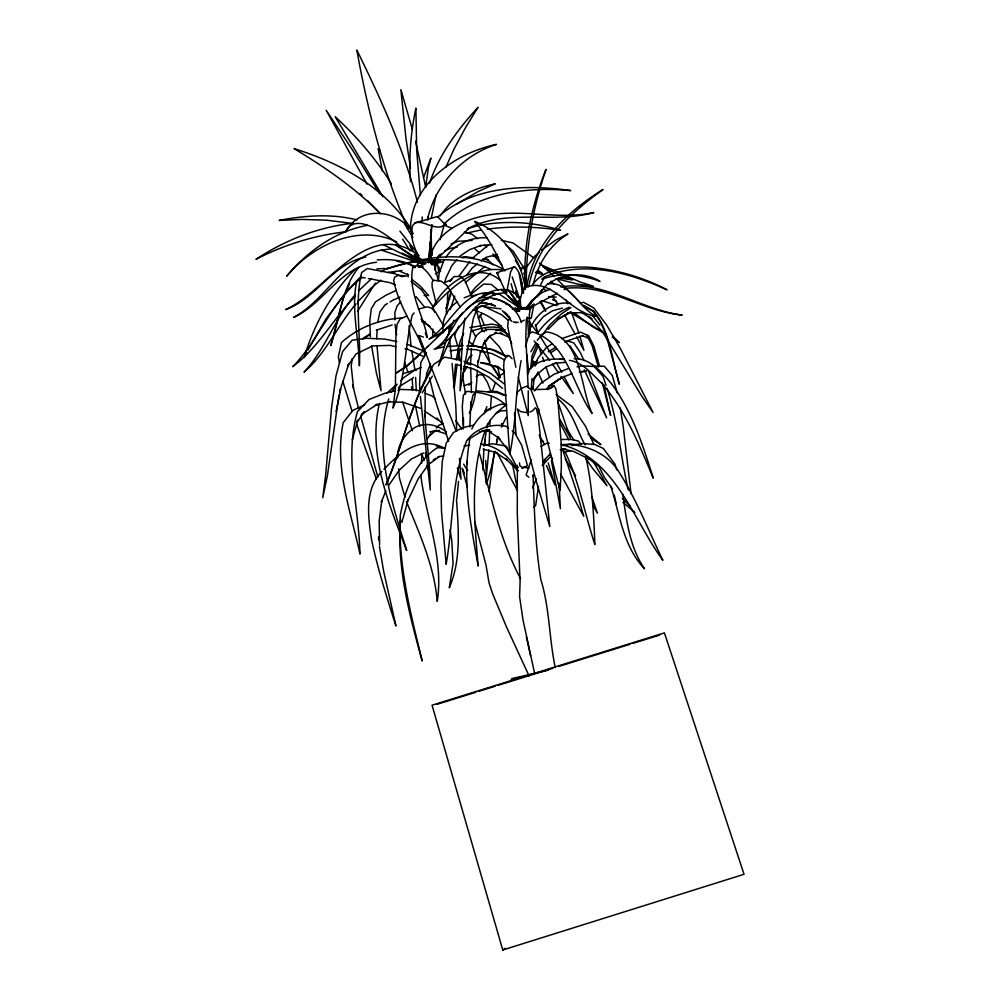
<?xml version="1.0" encoding="UTF-8"?>
<svg xmlns="http://www.w3.org/2000/svg" width="1000" height="1000" viewBox="0 0 1000 1000"><rect width="100%" height="100%" fill="white"/><g stroke="black" fill="none" stroke-linecap="round" stroke-linejoin="round"><path stroke-width="1.5" d="M469.825 426.875L470.688 406.275L472.925 395.075L477.262 390.962L497.537 392.713L504.237 395.438M482.962 470.025L483.862 448.95M517.35 465.3L517.288 513.888L520.087 581.538L519.6 596.812L523.062 620.288L534.612 673.375M526.375 287.525C525.575 247.35 533.15 207.375 546.025 169.412C530.812 207.175 522.863 248.15 525.175 288.9M399.875 531.2C398.787 575.4 410.5 618.737 422.2 661.025C410.575 613.25 397.8 564.637 400.325 515.062C405.138 489.988 414.8 462.013 437.362 447.75L445.05 447.912M399.938 526.763L400.625 519.45M431.775 258.888L432 261.875L430.312 262.375L431.163 229.537L430.475 238.637M432.65 336.163L432.837 329.038M489.175 445.35L489.625 432.1M489.888 424.725L490.025 420.288M490.375 409.925L491.4 396.3M447.837 292.512L447.25 306.4L445.975 307.863M376.712 338.775L377.113 329.663M431.163 229.537L431.55 255.912M430.312 262.375L431 248.475M421.488 463.15L421.887 455.425M477.425 370.213C476.45 384.725 476.238 399.988 469.25 413.125M477.612 367.4L478.05 360.363M410.438 228.5C411.438 183.438 455.975 152.825 496.425 144.4C462.562 154.987 434.862 185.138 427.388 219.85M488.875 449.812L485.737 482.75M470.625 404.875L470.838 401.812M471.463 392.625L470.662 367.575M453.55 386.388L455.575 364.2M430.238 241.663L428.625 262.887L431.987 224.975M531.2 389.237L532.025 378.45M418.05 266.125L416.662 252.125M471.35 348.875L470.525 364.738M489.012 491.763L494.125 453.237M463.438 418.025L463.45 425.588M425.65 186.988L428.45 167.312L430.925 158.112L423.575 177.488M438.375 280.938L439.113 273.425L444.075 259.788M514.925 309.413L518.713 308L519.837 296.75M456.788 498.663L458.537 481.375M454.225 387.95L457.125 364.087M532.975 389.738L534.188 377.85M530.7 368.913L532.05 355.838L537.275 343.65M425.2 386.887L425.075 416.712M426.175 377.812L426.675 373.275L430.513 364.025M338.988 395.075L327.4 475.675L322.762 497.688L325.688 474.625L331.5 408.25L335.988 375.988L342.612 351.525L352.2 340.188L366.562 338.275L384.663 339.075L396.775 341.55M456.163 359.888L459.938 341.95L463.65 333.512M484.075 445.913L486.3 430.825M530.25 308.15L529.288 315.175L530 331.65M352.262 358.612L351.2 366.025L353.587 388.4M538.525 486.45L535.612 505.712L533.8 507.225M431.4 228.025L431.887 224.975M457.863 359.475L460.25 349.062M437.825 256.863L437.088 261.388L438.688 271.725L435.438 273.975M435.1 270.275L436.362 262.863M496.538 443.812L497.8 436.425M339.525 392.075L340.05 389.087M525.462 346.65L528.962 334.387L532.075 331.85C567.325 341.8 572.975 386.938 592.087 413.438C579.837 387.512 582.325 337.5 546.675 331.9L542.087 334.3L537.3 340.288M379.45 403.4C367.312 453.825 388.975 504.2 406.675 550.487C391.662 502.188 373.562 449.513 388.738 398.95M486.887 427.875L487.762 423.438M470.012 437.962C461.887 480.575 470.613 524.062 478.15 566.1C474.45 521.237 469.55 474.137 485.112 430.85M431.287 218.263L436.075 194.9M336.087 411.525L341.4 386.125L348.762 364.062L347.7 365.988L356.188 353.888L372.65 345.938L390.025 345.387L396.012 346.712M527.6 374.85L528.562 370.288C536.925 359.8 551.312 358.113 563.837 359.525M357.537 303.65L358.1 301.025M495 451.238L491.45 467.575L486.425 484.625M377.7 322.137L379.938 311.887L384.9 305.1L387.45 303.538M462.438 376.75L464.738 366.538M478.25 362.1L480.812 350.763M450.838 291.688L446.287 311.212L446.65 314.225M446.188 309.1L448.638 298.65L450.763 294.775M526.812 286.6C533.488 243.55 567.487 211.388 603 189.525C569.538 213.388 536.65 244.788 528.675 286.812M461.012 346.138L461.775 343.2M464.875 318.375L462.438 337L460.025 390.737L473.225 318.913L477.163 308.163L482.025 305.5L501.55 314.713L508.125 320.2M533.062 284.95C537.712 264.475 549.625 244.862 567.95 233.95L556.138 239.788L541.487 250.2M444.688 282.675L445.9 278.175L451.975 265.45L456.987 259.6M531.525 365.462L532.325 362.537L534.775 361.6M352.312 440.025L357.775 420.075L356.7 422.175M434.688 260.875L433.312 263.463L435.262 261.1L434.087 263.788L429.387 261.837C433.1 232.338 463.913 218.812 489.988 214.775C524.475 209.475 559.475 219.975 593.8 212.562C552.35 224.05 506.625 207.862 467.113 229.025M440.037 239.725L444.6 223.363C477.9 192.675 527.188 186.462 570.688 190.6C525.913 184.125 473.212 185.8 437.65 217.188M401.838 522.4L408.3 499.35L407.762 500.825L418.188 478.812L429.05 463.713M496.587 442.05L497.762 437.9M537.8 413.663L539.075 409.263M492.075 391.838L495.475 382.587M533.987 303.85L531.25 318.225L528.663 318.188M446.712 338.688L438.512 365.825L452.038 335.337M543.45 464.688L545.25 459.012M516.638 394.7L517.425 392.212L521.425 388.425L526.812 386.15L530.925 389.7C544.462 422.062 550.425 456.938 560.163 490.525L561.35 466.575L561.112 442.038L557.987 400.875L555.887 388.862L553.925 385.487L547.812 389.562M521.1 360.6C515.212 391.45 516.312 423.5 509.712 454.387L503.675 366.55L504.137 360.175L506.975 355.462L509.188 355.688L512.062 358.675M531.375 459.6L526.087 475.025L528.85 477.287M450.213 309.387L454.812 296.112M535.812 364L537.788 358.375L546.125 347.775L551.938 343.862M529.388 306.038L528.438 308.637L525.612 308.85L531.975 300.038M447.175 337.2L453.913 320.175M501.362 427.075L506.2 417.337M429.588 183.05C439.375 154.362 457.65 129.438 478.013 107.325L465.675 127.362L454.05 148.975L445.825 167.4M484.062 413.825L486.85 406.712M536.4 478.837L532.475 487.925M385.838 490.763L381.4 502.013L381.863 500.387L379.162 520.7L379.588 544.763M472 346.112L476.225 335.688L480.737 331.712L487.675 329.4L496.1 329.438A34.325 27.725 75 0 1 508.45 334.712M413.25 377.287L412.238 379.775L412.938 389.938M533.05 358.263L538.725 344.412M528.237 334.762C532.775 315.65 550.65 300.525 570.775 303.363M523.713 274L525.487 269.812M481.863 348.288L484.487 342.1L489.588 336.3L496.35 333.013L494.6 333.225L501.912 333.475L500.062 333.2L507.788 336.688M485.325 477.85L486.362 475.412L485.675 460.4M349.575 283.8L343.413 297.85L330.725 345.588C339.55 319.525 340.925 289.5 358.688 267.425M454.562 335.375L458.812 326.075M306.712 352.475L304.175 357.6C313.863 324.837 330.863 293.875 354.925 269.462M307.975 349.9L326.163 318.65L346.587 291.725M528.337 306.125L527.025 308.75L532.837 299.962M536 342.875L530.875 351.725M458.963 276.1L469.837 261.55M536.938 297.087L541.987 289.738M438.837 255.425L435.575 261.663L432.875 264.15M540.513 284.925L544.763 276.812C584.2 259.95 629.75 272.738 666.988 289.825C642.712 276.988 615.75 269.3 588.387 267.213C568.775 266.525 544.175 267.562 532.038 285.462M471.812 429.012C477.375 416.987 488.55 407.788 501.238 404.175L506.8 404.9M510.387 681.325L511.875 678.587L548.2 670.175M466.362 362.738L469.625 356.863L472.05 355.175M430.5 371.562C409.738 406.763 402.075 447.663 385.938 484.925C403.225 445.275 410.725 401.413 433.775 364.35L444.787 357.125L461.037 360.35M531.85 367.188L534 363.4M426.5 352.525L420.825 362.488L419.538 384.5L420.075 391.95M357.475 311.45L375.4 283.1M535.087 366.075L536.562 363.488M486.488 426.75L490.35 420.025L497 412.275L505.15 405.662M464.288 371.625L467.137 366.688M440.262 215.812C452.475 197.45 474.425 188.375 495.288 183.8L477.9 191.65L456.188 204.375M532.8 305.125L530.638 308.712L526.875 309.475M391.45 392.05L396.637 384.762M427.463 438.862L430.438 433.963M422.2 392.812L432.35 376.15M449.9 280.988L454.062 276.55L460.875 276.525L465.037 280.712L471.938 297.188M533.4 379.85L538.013 373L532.9 380.562M532.938 380.538L537.3 374.162L545.962 366.987L556.425 362.962M388.688 485.425L399.175 470.25L411.4 458.975L423.638 453.038M537.413 333.312C545.312 322.038 556.538 312.675 569.212 307.238M356.5 423.025L364.3 411.838L361.388 414.637L377.6 404.137L375.337 405.163M540.737 337.212L549.362 325.35L561.35 313.913L570.887 307.562M462.975 312.425C453.188 324 448.4 339.712 435.613 348.625C462.525 334.9 471.662 294.413 505.175 292.863M376.5 262.275C340.238 266.1 324.288 303.55 293.637 317.413C326.525 299.613 342.587 258.488 381.287 250.1L423.038 264.237L423.825 263.175M526.675 267.013L534.763 256.225L539.25 252.2M497.463 379.35L500.675 375.138L504.2 372.85M445.962 257.325C454.425 243.863 471.662 236.8 487.062 237.825M430.725 263.375L432.612 260.938M355.312 294.438C335 318.2 325.475 349.263 304.025 372.188C326.075 353.325 337.425 325.8 355.913 303.975M466.925 274.812L472.5 267.738L477.413 263.95M470.475 293.55L475.062 287.762L490.662 273.225M529.513 307.025L527.75 309.25L532.612 305.763M489.588 336.3L483.338 344.15L490.812 335.087M437.212 258.738L441.112 254.025M478.25 318.363L482.062 313.738M532.788 476.238L534.05 474.712M357.875 301.625L371.35 287.812L380.825 280.15M400.75 301.625L397.062 306.038L394.888 312.35L394.95 319.825M414.125 312.938L412.238 315.175C404.875 345.962 405.75 378.587 393 408.113L395.412 388.75L395.925 335.662L397.05 324.45L400.15 318.85L406.938 316.038M534.362 390.975L540.837 383.275L554.038 374.263L568.562 368.425M535.5 325.975L543.413 316.663L552.438 310.812L562.463 308.075M532.337 305.075L529.575 308.312L525.913 309.188M434.538 260.8L432.525 263.137L469.8 227.613M437.562 257.3L439.575 254.975M525.612 308.85L547.625 283.875C570.212 281.163 578.35 308 596.087 316.163C570.262 313.913 552.863 276.737 525.712 287.325L522.275 291.913L520.3 299.137L519.975 309.288L524.2 308.962M348.562 289.513L361.188 276.337M415.087 222.825C423.938 220.512 431.912 228.475 440.962 226.85L446.3 224.225L445.988 225.35L437.425 216.537L415.087 222.825L412.663 225.512C408.587 239.088 417.35 252.575 421.863 264.938L425.913 263.712M542.65 461.925L550.538 453.512M542.188 465.55L551.225 455.913M546.638 388.775L549.675 385.588L561.325 377.812L572.375 373.413M354.963 296.613C333.1 318.975 318.212 347.825 292.712 366.662C319.163 340.15 331.075 302 360.938 278.45M450.037 281.275L451.75 279.5L445.387 282.25M427.025 347.287L451.788 323.587M358.35 291.075L371.5 278.712M400.725 380.65L403.787 377.562L415.8 369.425L421.112 367.562M428.075 346.238L407.137 365.887L396.112 373.125L407.488 365.55L418.025 356.337M386.925 393.062L397 384.188M548.25 329.237L559.138 318.512L571.1 311.788L557.537 319.387L569.462 312.712L567.663 312.987L583.488 312.587M381.825 471.438C364.075 489.787 368.1 517.238 371.688 540.212C377.837 569.35 386.938 597.712 395.962 626.05L383.688 571.462L379.4 546.163M383.988 469.363C399.338 452.9 420.262 435.312 443.775 447.925M466.163 309.4C472.025 303.55 480.025 299.363 488.363 298.875M436.188 427.962L439.2 425.1L443.225 423.75M436.625 337.388L452.362 323.562M470.288 294.887L483.65 284.088L491.337 284.4L498.2 290.113M535.112 362.362L537.325 360.275M465.25 282.625L484.963 266.413M472.688 257.962L488.738 244.762M429.5 435.925L436.012 430.25M550.163 388.512L553.925 385.487M519.5 311.1L514.975 307.663M481.087 261.112L486 257.325L497.6 254.438M419.938 266.588L422.275 264.8M542.238 278.663L544.763 276.812M457.575 301.7C447.525 308.062 440.6 320.913 443.562 332.775M471.863 382.525L468.6 384.913L471 383.413M433.325 460.012L435.65 458.325M428.025 464.85L439.288 456.65M532.487 305.637L527.6 309.113L557.288 293.263M561.325 377.812L548.475 386.525L561.7 377.688M459.988 256.1L469.65 249.625L480.863 245.463L479.663 245.688L491.85 244.65M502.762 950L744.038 874.3L664.425 632.9L432.062 705.212L502.762 950L505.325 948.3M476.2 376.688L479.625 374.475L483.088 375.363L487.463 382.488L491.325 392.35M362.725 338.925L370.138 334.15M550.837 352.638L555.875 349.425M361.087 278.163L356.725 280.925C350.913 308.95 358.862 337.562 359.363 365.8C361.025 334.787 354.412 303.1 361.625 272.562L367.275 268.538L395.1 273.775L401.95 276.725M548.15 283.925C562.95 273.325 584.4 271.5 600 281.388C581.7 274.462 560.55 272.1 541.975 279.288M400.2 385.938L411.5 378.963M389.988 301.975L393.812 299.625M467.863 439.762L483.1 430.412M548.325 351.763L556.05 347.088M541.025 446.488L546.175 443.387L549.237 443.288M381.163 271.725L387.3 268.175M431.975 264.988L439.862 260.512M564.025 289.662L566.725 288.225C607.737 284.225 642.525 311.188 682.212 315.087C640.775 309.887 604.025 279.938 560.763 286.95M495.938 413.488L500.9 410.863L506.512 410.588M485.087 411.012L489.038 408.925M434.162 265.775L436.712 264.45L436.037 261.737M521.475 321.575L524.312 320.125M565.225 342.35L567.863 341.037L573.825 342.925L580.312 352.525L584.012 360.588M444.862 250.863L449.8 248.475L457.25 247.087M529.812 412.113L532.6 410.763L535.212 407.775L536.325 408.762L538.175 415.875L549.8 526.638L535.7 479.35L517.4 408.988L520.7 411.613L526.812 412.625M394.412 299.625L400 296.975M396.062 290.462L385.838 295.287L375.45 301.887L371.325 308.75L369.787 320.938L370.4 336.838M364.675 404.888L352.925 410.363L343.237 422.625C333.963 466.912 350.725 511.163 359.988 554.1C358.95 506.763 343.95 458.2 357.475 411.6L369.1 399.475L385.025 393.225L395.062 390.85M472.875 310.163L481.087 306.45L491.7 303.55M474.787 310.413L477.5 309.188M481.637 297.275L491.362 292.913L494.825 295.363M470.887 383.237L464.188 385.725M564.913 341.662L582.8 335.637M402.7 373.862L413.625 370.312L416.325 370.325M523.55 291.238C521.2 283.188 521.4 272.562 514.637 266.825L513.212 267.312L510.575 272.013L506.45 293.788L496.9 272.725L498.125 273.65M561.788 338.612L580.425 332.137L588.763 335.875L593.913 346.287L599.625 366.312M515.925 310.65L520.737 308.7L508.288 296.025M521.938 308.212L523.15 307.725M464.212 297.812L469.963 295.562L476.225 295.375M550.425 289.2L542.4 292.325L533.6 299.012L526.987 308.512L527.9 309.4M451.112 243.962L457.938 241.312L472.188 240.425M392.725 272.625L395.412 271.6M483 294.862L486.775 293.438M580.55 303.3L583.462 302.225L593.763 307.95L606.487 324.812L620.188 348.188L653.088 412.525L642.138 396.75L602.087 331.112M434.85 263.4L440.613 261.3M496.9 272.725L514.637 266.825M418.338 309.113L427.025 306.863L431.175 307.938L435.513 311.938L443.787 326.238M495.562 330.637L505.037 329.625M376.325 330.163L392.212 324.95M517.375 309.788L525 307.325M437.225 704.262L475.775 692.262M478.738 691.338L495.05 686.263M498.025 685.337L552.888 668.263M558.825 666.413L630 644.262M632.962 643.35L659.663 635.037M434.075 349.15L443.95 346.887M466.012 233.225L481.375 229.9M468.913 228.15L478.612 225.512M471.763 330.962C481.737 328.05 491.987 325.1 501.938 328.775M550.837 388.05L546.213 389.275L535.212 389.6M375.65 405.288L390.163 401.463M365.887 257.025C332.413 263.312 316.5 298.538 285.613 309.6C327.537 290.887 366.75 216.425 418.875 255.538M478.775 298.175C495.825 294.738 516.638 304.9 521.287 322.587M397.925 390.175L400.788 389.487L416.45 389.888L420.712 391.562M563.612 452.35L570.9 450.625M479.312 431.987L489.712 429.65L485.513 430.075M520.7 302.125C516.025 286.637 496.238 287.113 484.875 294.788C464.375 307.175 451.825 330.062 429 339.025C451.925 325.062 464.762 283.888 497.825 294.413M473.438 425.25L463.025 427.525L453.387 432.562L446.238 443.113L442.275 461.45L440.913 485.163L441.525 511.825L446.15 564.325C453.325 523.325 451.225 480.2 466.587 440.975C475.125 428.575 491.763 422.9 506.238 426.362L508.612 428.162M562.663 445.613L570.112 444.025L577.712 444.637M469.812 327.587L491.65 324.1L501.262 325.875M431.262 264.3L443.05 261.85M462.212 257.875L466.625 256.95L473.938 257.825M450.062 350.887L462.212 349.113M483.35 445.562L492.15 443.75L504.475 445.725L507 447.488M524.087 308.863L522.825 309.113L508.288 289.9L518.25 304.5M521.962 468.462L527.45 465.575L521.688 445.312L514.562 432.688L512.188 430.887M433.9 431.125L429.888 431.9L439.625 430.575L435.725 430.55L446.312 433.963M572.025 445.487L582.238 443.512L594.837 444.487L603.337 448.45L614.913 464.075L616.788 469.862M576.987 366.863L582.6 365.825L594.288 366.538L603.1 376.562L606.038 385.4M464.05 446.05L469.55 445.075M528.925 467.875L522.188 467.25L519.85 465.875L519.487 462.875M480.1 225.263C506.737 220.312 534.7 221.988 560.5 230.325C536.312 226.525 511.55 225.963 487.262 229.15M480.138 352.013L483.1 351.587M388.188 272.4L401.938 270.525M446.875 346.512L463.125 345.538M402.962 276.462L406.6 276M402.512 317.913C380.15 319.125 358.013 327.413 341.4 342.612L338.375 356.962L339.487 363.038M381.287 250.1L391.05 248.875M367.337 225.375C335.275 231.175 307.3 251.55 286.688 276.175C312 245.5 358.225 223.075 396.712 241.925M353.137 223.212C318.438 226.95 284.975 240.1 255.963 259.325C283.962 244.812 314.637 235.25 346 231.775M560.25 449.762L566.075 449.125M437.975 456.637L443.612 456.062M579.263 371.912L586.838 371.163L579.525 371.875M554.462 363.338L565.538 362.337M424.125 295.575L428.05 295.262M431.512 261.775L422.912 262.425L420.637 258.587M514.975 322.525L518.275 322.3M540.575 441.438L543.488 441.25M377.175 259.9C390.075 259.075 404.275 259.7 414.988 267.75M376.938 268.863L384.575 268.512M559.688 358.963L564.025 358.8M561.7 444.588C584.225 443.275 608.05 453.025 619.7 473.15C637.038 500.662 648.688 531.138 662.862 560.288C633.013 519.65 615.375 457.775 560.85 444.5M562.013 439.513L570.275 439.325L578.312 440.95L580.975 444.288M487.587 391.575L496.662 391.45L506.175 395.487M412.5 267.238L415.5 267.213M418.5 267.188L423 267.15L417.088 265.3M479.075 303.188L486.037 303.137L495.45 305.912L491.337 304.7M488.038 292.962L493.988 292.962M593 366.2L604.325 366.275L612.312 375.525L617.25 392.9M467.612 345.65L473.6 345.788L491.6 349.475L506.375 356.587M466.775 346.075L477.113 346.375L494.738 350.2L507.7 356.65M463.725 256.863L466.625 256.95M388.2 401.763L403.2 402.312L420.45 408.3M466.75 349.288L475.8 349.663L492.362 353.75L504.775 359.988M548.625 296.575L556.213 297.125M404.263 275.8L398.413 275.275L394.725 277.062L393.663 280.475C398.95 306.7 415.15 328.85 425.712 353.062M484.162 306.812L501.062 308.863M514.888 310.538L517.962 310.912M349.875 223.088L326.188 220.15L302.312 219.425L279.15 220.4C304.688 215.525 331.512 213.425 356.962 219.913M558.35 277.9L572.712 279.962L563.538 276.725M489.212 363.85L480.513 362.562L496.438 366.925L504.4 371.025M574.087 358.663C590.262 358.25 600.862 371.65 610.612 382.6C632.013 410.7 642.725 444.95 653.288 478.188C639.438 445.037 625.487 410.988 601.912 383.35C592.263 374.55 583.175 362.375 569.438 360.363M422.25 321.388L425.238 321.863M362.175 277.475L365.238 277.975M368.312 278.475L389.9 282.663L395.312 284.725M498.075 326.163L500.737 326.6M482.675 258.962L488.4 259.988M492.75 298.788L499.35 299.975L507.512 303.9L513.525 308.725M397 261.312L407.562 263.4L414.412 266.225M484.113 430.375L491.413 431.887L487.7 430.55L498.137 437.6L508.325 450.175M513.225 321.875L516.25 322.512M405.012 348.688L408.013 349.35M505.2 270.575C476.225 264.05 450.775 287.688 432.863 307.538C443.787 284.188 476.887 259.525 500.538 280.637M501.262 240.25L513.112 243.012L533.8 257.863M505.85 304.05L509.913 305.025M561.938 448.65L574.175 451.662L589.65 459.387M483.125 449.15L495.138 452.275L507.388 460.175L505.55 458.587L518.112 470.887L516.712 469.462A51.487 41.75 73.3 0 0 480.988 444.025M458.137 364.963L460.975 365.712M463.812 366.45L473.75 369.05L488.825 377.125L502.575 388.438M512.337 308.988L519.712 310.925L516.087 308.538M515.1 309.913L518.025 310.7M492.863 255.8L498.625 257.375M541.938 300.613L557.038 305.587M464.325 232.062L471.737 234.112L477.65 238.725M416.912 265.062L422.65 266.688M400.312 271.488L408.688 275.113M556.138 278.625L577.938 284.163L593.462 286.325L580.05 281.962L540.513 264.525M484.487 302.663L488.6 303.888M436.262 445.863L444.675 448.35M520.638 267.712L525.087 269.05M535.475 272.275L542.875 274.625M466.012 363.212L470.325 364.65M425.225 355.163L420.262 342.137L418.812 335.5L423.35 337.038M463.938 361.35L474.087 364.825L490.55 373.363L504.3 383.925M444.438 225.188L452 228.388M536.712 271.337L542.175 273.288M523.038 266.312L525.775 267.362M424.975 393.225L432.088 396.012L435.45 398.888M604.85 333.55L592.9 326.9L574.5 313.125M494.575 365.65L499.787 367.762M407.062 344.2L423.363 350.863M490.688 269.275C458.062 255.087 420.075 258 386.887 268.85C424.3 256.3 469.888 249.037 505.363 270.462M552.487 299.637L556.675 301.413M582.312 335.637L588.112 338.1M473.7 309.625L479.113 311.925M543.625 289.225L546.312 290.375M406.95 348.988L424.188 356.812M402 253.113L421.1 261.913M560.913 275.8L543.15 266.9M383.775 244.938L423.2 264.175M585.837 307.538L593.913 311.537C610.475 332.113 611.75 359.85 619.388 384.25L606.312 335.8L600.4 321.45L592.9 310.688L583.375 305.138M480.462 312.5C494.6 318.225 506.763 329.288 511.712 343.95M407.738 256.475L423.038 264.237M602.45 331.912L571.275 313.137M557.712 398.812C572.288 409.8 576.388 429.513 585.075 444.875M421.9 321.5L429.875 326.25M581.462 312.413L591.925 318.913L589.325 316.925L602.362 331.763M421.525 261.475L395.35 244.613L416.938 259.562M590.588 437.975L600.85 444.637L588.075 433.925M424.3 410.887L438.4 420.35M498.225 293.337L520.737 308.7M481.912 330.1L484.412 331.812M447.337 297.375L449.85 299.113M518.212 467.438L516.3 466.037L506.012 446.15M414.15 254.363L419.963 258.663M556.075 394.475L572.025 406.45L585.525 426.287L593.688 444.025M585.9 456.55L597.775 465.613M506.125 405.487C495.775 394.888 480.875 392.2 466.675 391.425L463.35 395.35L462.275 406.613L463.45 428.9M412.925 233.3C398.725 209.125 359.862 205 345.85 231.488C355.55 209.9 390.337 237.45 400.588 246.438M411.087 281.5L421.375 289.662L432.1 305.15L434.663 312.175M411.838 279.325L420.75 286.512L428.688 295.738M612.238 336.925L619.263 342.625L612.85 336.2M474.787 248.812L479.562 252.812M622.938 502.362L634.888 512.362M505.425 244.562L513.05 251.05L525.688 270.863M538.3 270.413L542.888 274.337M550.913 281.212L554.35 284.163M420.988 319.2L428.837 325.962L436.637 334.925M489.663 336.475L499.487 346.962L504.65 355.938M469.012 341.388L473.65 345.562M415.225 255.35L421.675 261.212M511.875 299L520.825 307.188M539.462 263.05L554.188 276.562M359.837 193.375L362.013 195.413M486.725 258.8L493.1 264.913M501.175 289.312L520.5 308.312M504.738 312.05L508.038 315.325M622.4 498.45L630.112 506.125M418.812 335.5L456.188 431.175M557.587 279.688L580.588 302.975M511.712 321.312L510.012 319.562L508.312 319.95L507.7 326.512L515.875 367.287M380.5 213.762C355.188 187.85 324.988 167.25 294.062 148.637C339.963 162.862 386.262 187.587 411.6 230M367.45 200.5L379.175 212.638M436.912 418.05L443.288 424.688M484.425 244.887L486.575 247.15M502.275 310.613L509.588 318.5M380.175 150.925L378.137 148.663L382.3 170.738M552.3 296.262L558.2 304.575M498.188 436.925L500.138 439.237M416.725 253.35L418.675 255.725M492.875 253.95L502.238 265.487M416.1 296.675L424.675 307.275M534.163 340.925L549.725 360.387M420.15 261.9L422.7 265.163M490.875 364.775L499.675 376.825M399.95 231.175L416.087 251.775M529.675 322.5L537.725 332.925M592.888 315.975L599.9 325.112M515.312 260.338L521.688 270.2M569.987 345.875L578.85 359.312M455.712 420.575L461.887 429.25M552.35 364.075L558.462 372.688M561.087 376.388L573.312 393.612L563.888 376.35M612.513 488.963L604.487 477.575L598.288 465.138M585.612 458.237L592.663 468.475L606.962 485.737L593.2 461.3M518.462 300.875L520.812 304.3M391.463 183.863C376 159 356.8 136.588 335.262 116.8L382.925 196.725M540.288 336.712L554.45 359.075M402.65 239.225L410.037 250.888M416.6 261.25L418.237 263.837L416.375 259.637M565.3 458.75L575.55 475.688M463.638 464.125L467.688 470.6M573.812 440.037L566.7 428.562M379.738 193.875L354.288 152.725L326.2 110.288L367 184.125M404.988 224.525L412.837 237.638M539.975 301.613L545.513 310.963M592.788 505.138L597.463 513.2L591.663 496.287M412.75 233.675L411.213 231L412.65 233.75M564.487 314.85L575.312 334.387M492.188 365.238L499.438 377.912M509.137 316.425L510.538 318.863M481.4 347.738L490.062 363.025L484.613 340.35M559.75 419.113L570.363 437.938L557.663 401.2M539.2 435.175L544.425 444.538M549.65 453.888L552.638 459.237M517.188 490.2L496.838 452.287M460.312 307.288L447.212 285.837L441.35 281.188L433.675 280.25L432.075 282.175L432.125 286.962L436.388 304.35M556.625 363.062L561.712 372.362M451.525 329.038L450.225 326.637L448.913 328.175L449.275 334.4M576.7 336.95L583.938 350.387L579.862 336.15M559.562 422.137L568.888 439.963M560.538 473.938L583.763 516.35L575.6 488.537L562.438 449.137M472.125 329.988L475.688 336.85M586.587 334.875L592.075 345.487L598.462 367.163M518.9 302.162L520.725 305.8M540.75 301.112L545.612 310.912M564.788 451.087C578.862 480.737 584.75 513.475 594.85 544.562C593.812 515.163 592.337 485.475 585.75 456.712M566.075 299.962L567.875 303.812M529.1 675.962L506.675 627.362L492.612 593.737L489.025 582.863L486.05 565.275L474.787 521.85M504.125 270.712C496.4 253.162 487.325 235.912 474.613 221.4C502.562 232.275 521.375 259.575 525.363 288.837M584.288 369.85L606.613 417.837L588.663 371.35M410.2 245.4L412.688 250.9M415.8 257.775L418.288 263.263M535.375 324.7L537.6 331.65M532.35 359.45L534.837 365.025M537.938 371.987L542.9 383.137M407.812 228.475C383.2 171.488 367.775 110.975 356.812 50C380.9 99.038 403.812 149.15 417.475 202.225M410.188 245.637L412.663 251.238M529.225 321.35L531 325.412M546.413 465.375L554.825 484.837L548.212 462.875M421.388 453.438L424.275 460.138M426.575 465.5L428.3 469.513L427.5 464.938M438.625 266.537L440.562 271.225M429.675 365.95L431.337 370M480.087 314.85L484.2 324.938M406.413 501.388C419.487 533.787 434.387 566.112 437.25 601.413C443.938 558.288 425.938 517.575 420.85 475.487M520.588 578.7C499.825 540 491.012 496.312 479.712 454.062M538.4 345.938L541.525 354.375M571.8 313.163L578.888 333.212M428.35 259.025L429.387 261.837L428.688 259.075M412.388 430.7L402.475 401.763M356.725 424.312L376.463 479.25M462.875 469.35L464.375 473.575M542.513 357.2L544 361.45M545.988 367.113L549.45 377.038M485.375 327.825L486.388 330.75M540.312 438.013L541.312 440.938M425.363 332.975L426.875 337.362M551.925 384.113L552.875 386.962M512.212 276.875L519.075 297.375M532.275 386.825L533.175 389.513M607.025 388.35C617.4 420.4 620.55 454.275 627.587 487.137L628.35 490.025M448.65 441.287L434.012 396.375L429.55 377.875M454.125 333.812L457.388 345.062M457.375 467.863L461.025 479.15L459.462 458.4M404.55 361.938L407.875 372.275M610.825 486.275C619.913 514.663 623.025 546.112 644.5 568.775C629.5 546.912 626.5 520.375 622.875 494.812M342.825 381.238L352.075 411.337M360.613 416.037L377.887 477.1M475.35 307.1L480.737 325.513M405 497.062L399.425 478.013L398.638 468.85M511.062 283.6L513.987 293.738M516.912 303.863L518.175 308.212L517.525 303.575M412.425 129.562L400.863 89.612L405.95 138.287L410.5 168.25M438.587 280.812L435.138 268.85L434.675 259.538M501.675 423.462L502.5 426.312M428.55 258.863L429.387 261.837M462.062 468.15L467.413 487.163M526.663 354.15L528.862 372.1M415.55 141.188L425.712 187.237M481.125 327L482.287 331.45M433.3 260.788L434.087 263.788L433.713 260.875M352.6 384.875L358.612 408.612M407.5 273.962L408.25 276.925M512.4 464.025L517.362 488.638M518.237 377.15L528.237 415.637L528.25 390.788M497.475 366.238L500.2 377.612M602.362 382.987L610.625 415.438L603.862 384.85M427.325 337.337C423.025 314.212 407.587 291.163 412.875 267.337L416.238 265.688L420.975 266.9A40.7 14.025 71.7 0 1 432.938 280.225M411.425 386.863L412.113 389.775M614.225 494.975L616.237 503.9M526.425 636.95L530.538 655.65M419.775 426.463L415.55 406.15M396.613 334.738L394.988 324.3M430.525 250.963L431.413 255.238M398.675 387.188L399.275 390.062M551.425 460.725L560.4 508.675L559.038 483.175M457.962 347.975L460.25 360.887M523.612 293.175L520.95 279.425L522.875 292.638M425.363 452.738L426.163 457.312M519.288 273.913L522.4 292.137M450.025 529.963L451.763 540.325L453.062 563.638L449.288 587.825C461.362 559.8 458.45 529.125 456.5 499.513M411.1 346.562L409.025 325.887M411.825 350.8L414.9 369.913M433.587 260.8L434.087 263.788M620.225 407.975L623.212 426.375L631.075 493.913M516.013 291.112L517 297.262M517.737 301.863L518.713 308M555.288 667.625C549.05 638.625 549.725 608.162 540.875 579.788C535.075 545.225 534.412 509.787 533.025 474.8M460.925 365.15L461.6 369.412M462.512 375.188L465.5 394.075M515.788 291.2L516.438 295.837M467.038 461.2L467.438 464.113M371.575 345.85L376.45 373.387L381.037 390.763L377.013 345.95M449.55 339.087L451.438 357.262M452.062 363.462L455.838 406.45L456.7 431.037M420.412 195.413L416.675 150.225L415.887 108.088C410.9 132.25 408.612 157.088 410.55 181.713M431.35 247.725L432.05 255.062M424.588 413.9L429.725 470.325L430.25 489.95L420.4 396.425M397.713 458.15C396.825 445.675 404.575 434.012 414.888 427.512A59.475 37.462 73.6 0 1 446.425 431.8M514.5 413L516.013 434.3M378.475 536.987L378.688 540.087M427.887 216.762L428.05 219.875M415.6 377.362L416.312 390.725M484.7 439.4L484.913 443.9M528.825 336.887L527.375 317.087L526.263 319.725L525.837 336.675L528.162 387.762M422.188 216.962L422.287 221.462M370.025 334.137L363.738 338.125L370 334.275"/></g></svg>
